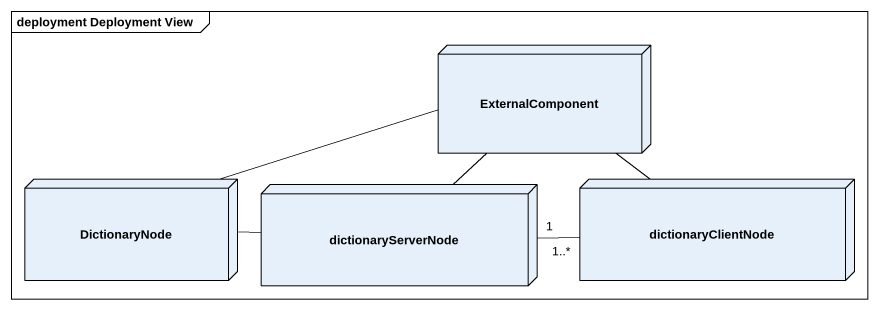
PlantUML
@startuml
mainframe deployment Deployment View
node ExternalComponent
node DictionaryNode
node dictionaryServerNode
node dictionaryClientNode
ExternalComponent -left- DictionaryNode
ExternalComponent -- dictionaryServerNode
ExternalComponent -- dictionaryClientNode
DictionaryNode -right- dictionaryServerNode
dictionaryServerNode "1" -right- "1..*" dictionaryClientNode
@enduml
